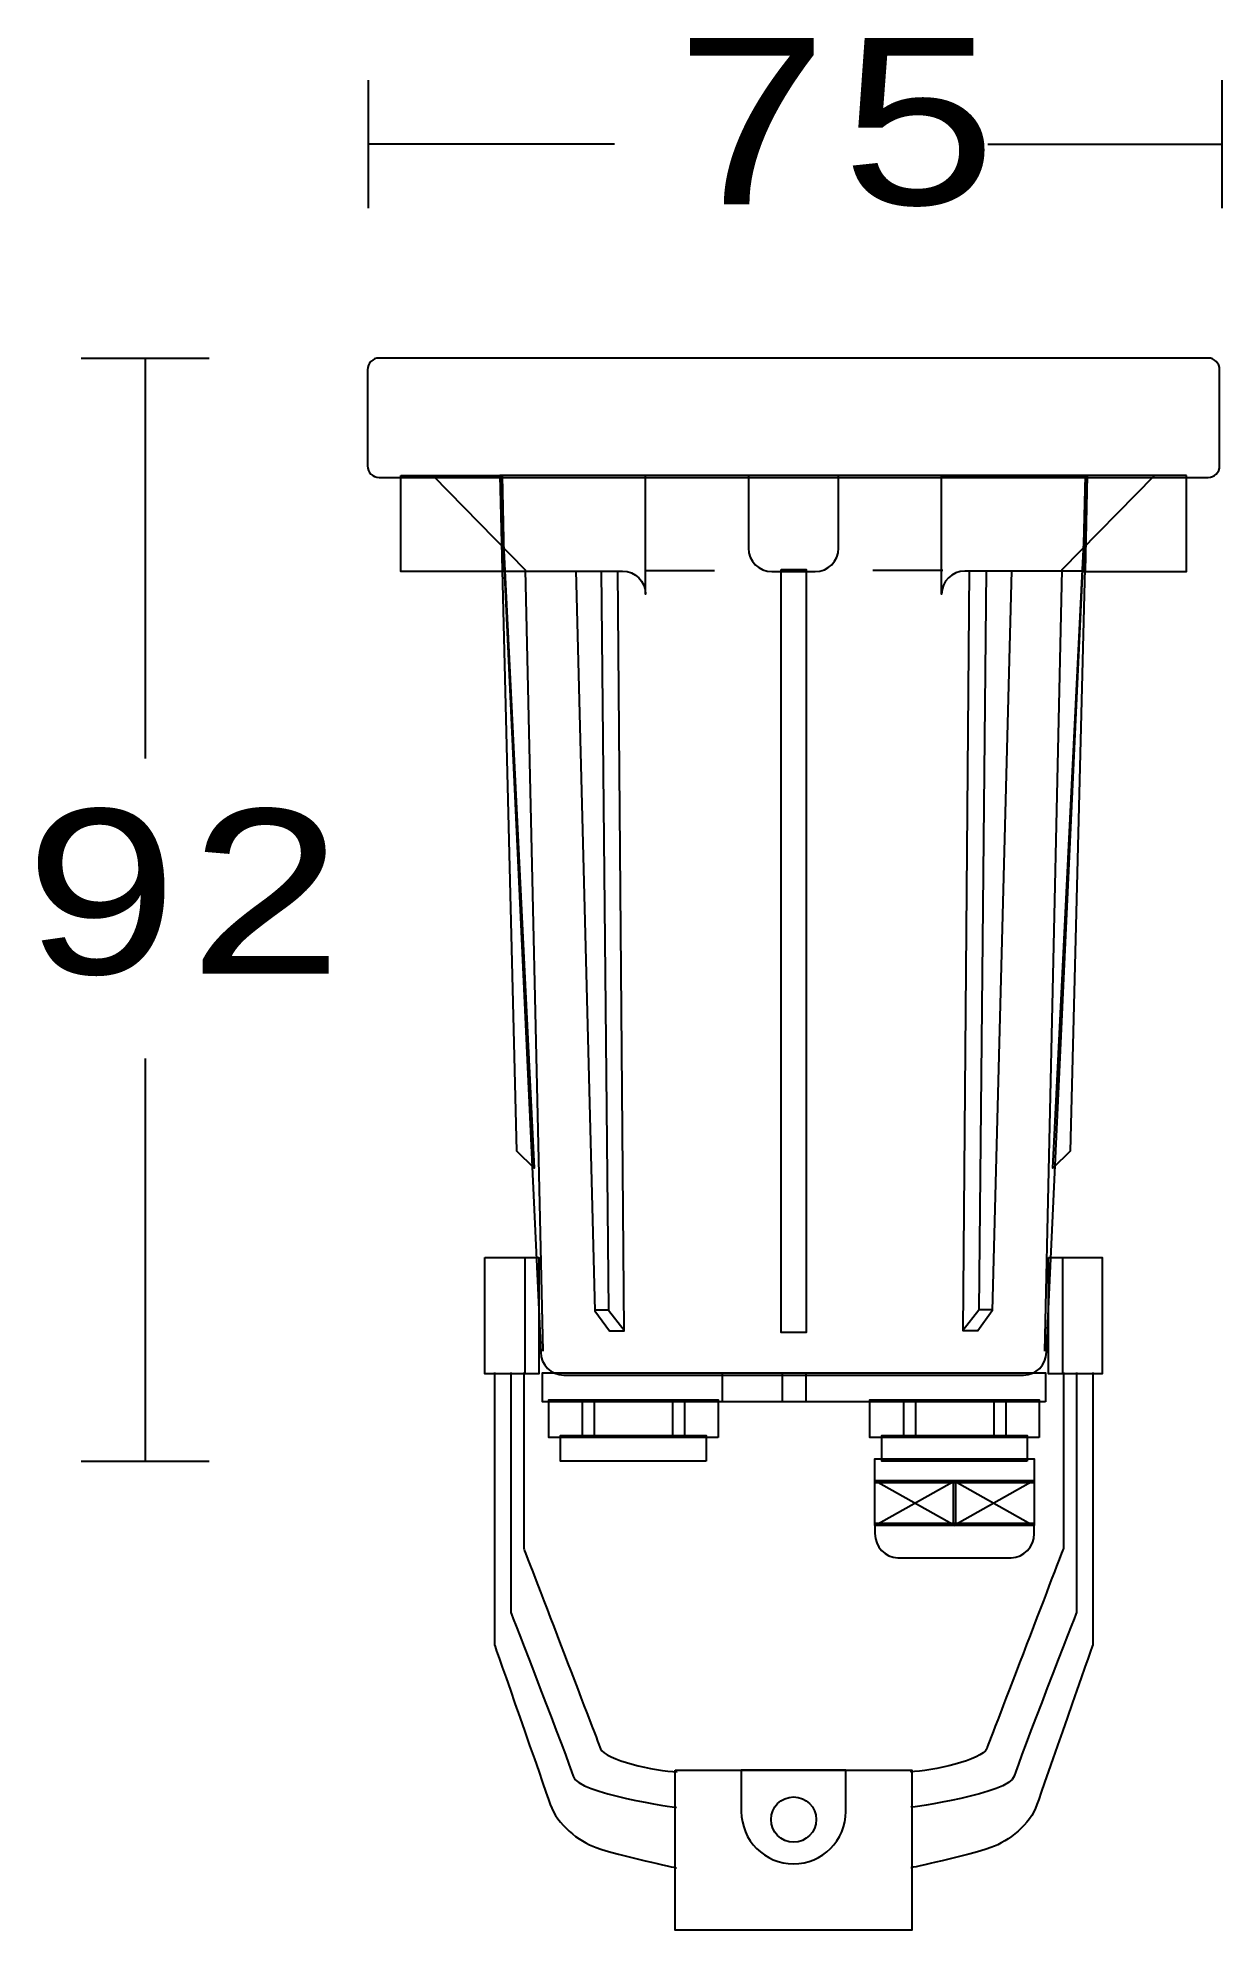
# Model space of a CAD drawing. Extents: x 15 to 121, y 20 to 189.
import ezdxf

# ---------------------------------------------------------------- set-up
doc = ezdxf.new("R2010")
doc.units = 0
doc.layers.add('LIVELLO_1', color=160, linetype='Continuous')
doc.styles.add('STD', font='txt')

# ---------------------------------------------------------------- blocks, each defined once
blk = doc.blocks.new('AI9-BLK1')
at = {"layer": 'LIVELLO_1', "color": 7}
for p, q in [((-22.64, 68.93), (-22.64, 80.35)), ((53.53, 68.93), (53.53, 80.35)), ((-0.7, 74.65), (-22.64, 74.65)), ((32.61, 74.65), (53.44, 74.65)), ((-48.28, 55.57), (-36.86, 55.57)), ((-42.57, 55.57), (-42.57, 19.85)), ((1.98, 36.62), (8.23, 36.62)), ((28.59, 36.62), (22.35, 36.62)), ((-42.57, -6.92), (-42.57, -42.82)), ((-8.7, -24.77), (-8.7, -34.93)), ((39.27, -24.77), (39.27, -34.93)), ((-2.42, -29.33), (-1.2, -29.33)), ((32.99, -29.33), (31.77, -29.33)), ((8.92, -35.05), (8.92, -37.43)), ((14.25, -35.05), (14.25, -37.43)), ((16.38, -35.05), (16.38, -37.43)), ((-3.58, -37.43), (-3.58, -40.62)), ((-2.51, -37.43), (-2.51, -40.62)), ((4.48, -37.43), (4.48, -40.62)), ((5.56, -37.43), (5.56, -40.62)), ((25.08, -37.43), (25.08, -40.62)), ((26.16, -37.43), (26.16, -40.62)), ((33.14, -37.43), (33.14, -40.62)), ((34.22, -37.43), (34.22, -40.62)), ((-48.28, -42.82), (-36.86, -42.82)), ((22.59, -44.57), (29.69, -48.56)), ((29.69, -44.57), (22.59, -48.56)), ((36.7, -44.57), (29.6, -48.56)), ((29.6, -44.57), (36.7, -48.56))]:
    blk.add_line(p, q, dxfattribs=at)
for points in [[(-19.77, 45.1), (-10.73, 45.1), (-10.53, 36.53), (-19.77, 36.53)], [(-10.91, 45.1), (-7.86, -16.68), (-9.42, -15.18)], [(41.49, 45.1), (39.98, -15.18), (38.43, -16.68)], [(50.34, 45.1), (41.3, 45.1), (41.1, 36.53), (50.34, 36.53)], [(14.17, 36.72), (16.4, 36.72), (16.4, -31.34), (14.17, -31.34)], [(-12.26, -24.67), (-7.44, -24.67), (-7.44, -35.02), (-12.26, -35.02)], [(38.02, -24.67), (42.83, -24.67), (42.83, -35.02), (38.02, -35.02)], [(37.77, -37.52), (-7.13, -37.52), (-7.13, -34.95), (37.77, -34.95)], [(8.54, -40.72), (-6.57, -40.72), (-6.57, -37.34), (8.54, -37.34)], [(37.2, -40.72), (22.09, -40.72), (22.09, -37.34), (37.2, -37.34)], [(7.48, -42.82), (-5.51, -42.82), (-5.51, -40.53), (7.48, -40.53)], [(36.14, -42.82), (23.16, -42.82), (23.16, -40.53), (36.14, -40.53)], [(36.76, -44.75), (22.54, -44.75), (22.54, -42.63), (36.76, -42.63)], [(22.54, -44.56), (29.74, -44.56), (29.74, -48.57), (22.54, -48.57)], [(29.55, -44.56), (36.76, -44.56), (36.76, -48.57), (29.55, -48.57)], [(4.72, -70.38), (25.85, -70.38), (25.85, -84.66), (4.72, -84.66)]]:
    blk.add_lwpolyline(points, close=True, dxfattribs=at)
for points in [[(-16.87, 45.07), (-8.66, 36.68), (-7.09, -33.01)], [(47.45, 45.07), (39.23, 36.68), (37.67, -33.01)], [(-4.15, 36.62), (-2.44, -29.42), (-1.15, -31.19), (0.16, -31.19), (-0.4, 36.62)], [(-1.89, 36.62), (-1.23, -29.37), (0.15, -31.14)], [(34.73, 36.62), (33.01, -29.42), (31.72, -31.19), (30.41, -31.19), (30.97, 36.62)], [(32.46, 36.62), (31.81, -29.37), (30.42, -31.14)]]:
    blk.add_lwpolyline(points, dxfattribs=at)
blk.add_circle((15.29, -74.79), 2.02, dxfattribs=at)
for points, knots in [([(-21.71, 55.57), (-21.71, 55.57), (52.28, 55.57), (52.28, 55.57), (52.84, 55.57), (53.3, 55.1), (53.3, 54.53), (53.3, 54.53), (53.3, 45.95), (53.3, 45.95), (53.3, 45.38), (52.84, 44.91), (52.28, 44.91), (52.28, 44.91), (-21.71, 44.91), (-21.71, 44.91), (-22.27, 44.91), (-22.73, 45.38), (-22.73, 45.95), (-22.73, 45.95), (-22.73, 54.53), (-22.73, 54.53), (-22.73, 55.1), (-22.27, 55.57), (-21.71, 55.57)], [0, 0, 0, 0, 1, 1, 1, 2, 2, 2, 3, 3, 3, 4, 4, 4, 5, 5, 5, 6, 6, 6, 7, 7, 7, 8, 8, 8, 8]), ([(-5.23, -35.14), (-6.36, -35.14), (-7.27, -34.23), (-7.27, -33.1), (-7.27, -33.1), (-10.92, 45.1), (-10.92, 45.1), (-10.92, 45.1), (41.49, 45.1), (41.49, 45.1), (41.49, 45.1), (37.85, -33.1), (37.85, -33.1), (37.85, -34.23), (36.93, -35.14), (35.8, -35.14), (35.8, -35.14), (-5.23, -35.14), (-5.23, -35.14)], [0, 0, 0, 0, 1, 1, 1, 2, 2, 2, 3, 3, 3, 4, 4, 4, 5, 5, 5, 6, 6, 6, 6]), ([(-10.91, 45.1), (-10.91, 45.1), (2.08, 45.1), (2.08, 45.1), (2.08, 45.1), (2.08, 34.5), (2.08, 34.5), (2.08, 35.64), (1.15, 36.57), (0.01, 36.57), (0.01, 36.57), (-10.71, 36.57), (-10.71, 36.57), (-10.71, 36.57), (-10.91, 45.1), (-10.91, 45.1)], [0, 0, 0, 0, 1, 1, 1, 2, 2, 2, 3, 3, 3, 4, 4, 4, 5, 5, 5, 5]), ([(19.3, 45.1), (19.3, 45.1), (19.3, 38.61), (19.3, 38.61), (19.3, 37.46), (18.37, 36.53), (17.22, 36.53), (17.22, 36.53), (13.34, 36.53), (13.34, 36.53), (12.19, 36.53), (11.26, 37.46), (11.26, 38.61), (11.26, 38.61), (11.26, 45.1), (11.26, 45.1), (11.26, 45.1), (19.3, 45.1), (19.3, 45.1)], [0, 0, 0, 0, 1, 1, 1, 2, 2, 2, 3, 3, 3, 4, 4, 4, 5, 5, 5, 6, 6, 6, 6]), ([(41.49, 45.1), (41.49, 45.1), (28.49, 45.1), (28.49, 45.1), (28.49, 45.1), (28.49, 34.5), (28.49, 34.5), (28.49, 35.64), (29.42, 36.57), (30.56, 36.57), (30.56, 36.57), (41.29, 36.57), (41.29, 36.57), (41.29, 36.57), (41.49, 45.1), (41.49, 45.1)], [0, 0, 0, 0, 1, 1, 1, 2, 2, 2, 3, 3, 3, 4, 4, 4, 5, 5, 5, 5]), ([(-11.41, -34.93), (-11.41, -34.93), (-11.41, -59.22), (-11.41, -59.22), (-11.41, -59.22), (-7.03, -71.68), (-6.43, -73.46), (-5.82, -75.23), (-3.92, -76.73), (-2.33, -77.29), (-0.26, -78.02), (4.84, -79.1), (4.84, -79.1)], [0, 0, 0, 0, 1, 1, 1, 2, 2, 2, 3, 3, 3, 4, 4, 4, 4]), ([(-9.96, -34.93), (-9.96, -34.93), (-9.96, -56.32), (-9.96, -56.32), (-9.96, -56.32), (-4.86, -69.36), (-4.4, -70.93), (-3.96, -72.5), (4.83, -73.71), (4.83, -73.71)], [0, 0, 0, 0, 1, 1, 1, 2, 2, 2, 3, 3, 3, 3]), ([(-8.79, -34.93), (-8.79, -34.93), (-8.79, -50.62), (-8.79, -50.62), (-8.79, -50.62), (-2.31, -67.51), (-1.95, -68.47), (-1.58, -69.44), (2.95, -70.52), (4.9, -70.52)], [0, 0, 0, 0, 1, 1, 1, 2, 2, 2, 3, 3, 3, 3]), ([(39.36, -34.93), (39.36, -34.93), (39.36, -50.62), (39.36, -50.62), (39.36, -50.62), (32.88, -67.51), (32.52, -68.47), (32.15, -69.44), (27.63, -70.52), (25.68, -70.52)], [0, 0, 0, 0, 1, 1, 1, 2, 2, 2, 3, 3, 3, 3]), ([(41.98, -34.93), (41.98, -34.93), (41.98, -59.22), (41.98, -59.22), (41.98, -59.22), (37.61, -71.68), (37, -73.46), (36.39, -75.23), (34.49, -76.73), (32.9, -77.29), (30.84, -78.02), (25.74, -79.1), (25.74, -79.1)], [0, 0, 0, 0, 1, 1, 1, 2, 2, 2, 3, 3, 3, 4, 4, 4, 4]), ([(40.53, -34.93), (40.53, -34.93), (40.53, -56.32), (40.53, -56.32), (40.53, -56.32), (35.43, -69.36), (34.98, -70.93), (34.53, -72.5), (25.75, -73.71), (25.75, -73.71)], [0, 0, 0, 0, 1, 1, 1, 2, 2, 2, 3, 3, 3, 3]), ([(36.76, -48.38), (36.76, -48.38), (36.76, -49.27), (36.76, -49.27), (36.76, -50.47), (35.83, -51.44), (34.69, -51.44), (34.69, -51.44), (24.6, -51.44), (24.6, -51.44), (23.46, -51.44), (22.54, -50.47), (22.54, -49.27), (22.54, -49.27), (22.54, -48.38), (22.54, -48.38), (22.54, -48.38), (36.76, -48.38), (36.76, -48.38)], [0, 0, 0, 0, 1, 1, 1, 2, 2, 2, 3, 3, 3, 4, 4, 4, 5, 5, 5, 6, 6, 6, 6]), ([(19.95, -70.38), (19.95, -70.38), (19.95, -74.06), (19.95, -74.06), (19.95, -76.65), (17.86, -78.74), (15.29, -78.74), (12.71, -78.74), (10.62, -76.65), (10.62, -74.06), (10.62, -74.06), (10.62, -70.38), (10.62, -70.38), (10.62, -70.38), (19.95, -70.38), (19.95, -70.38)], [0, 0, 0, 0, 1, 1, 1, 2, 2, 2, 3, 3, 3, 4, 4, 4, 5, 5, 5, 5])]:
    blk.add_open_spline(points, degree=3, knots=knots, dxfattribs=at)
at = {"layer": 'LIVELLO_1', "color": 7, "attachment_point": 1, "style": 'STD'}
for s, insert, char_height in [('\\fCourier|b0|i0;\\H14.8583;\\C7;75', (4.12, 84.13), 14.8583), ('\\fCourier|b0|i0;\\H14.6476;\\C7;92', (-53.84, 15.3), 14.6476)]:
    blk.add_mtext(s, dxfattribs=dict(at, insert=insert, char_height=char_height))

msp = doc.modelspace()

# ---------------------------------------------------------------- block references
at = {"layer": 'LIVELLO_1', "color": 7}
msp.add_blockref('AI9-BLK1', (67.182635, 104.485095), dxfattribs=at)

doc.saveas('drawing.dxf')
